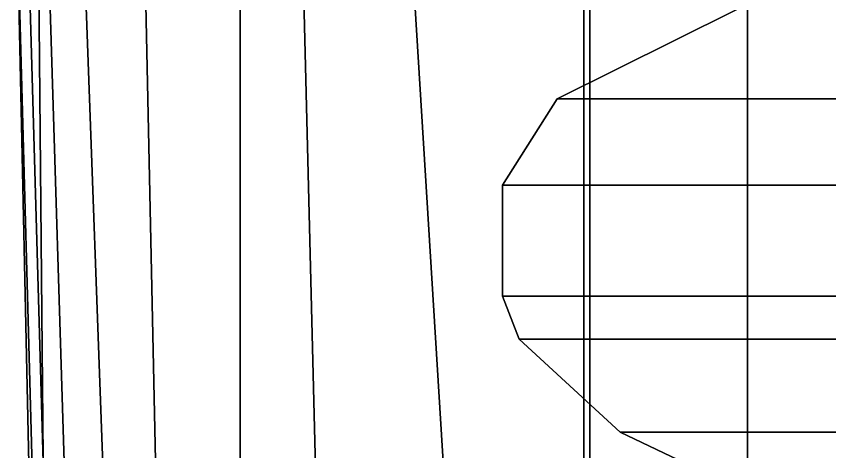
# Model space of a CAD drawing. Header units: millimetres. Extents: x -6 to 6, y -93 to 86.
# Drawn here: x -6.377 to -1.465, y -3.809 to -1.181 of the extents above; entities that cross this region are included whole.
import ezdxf

# ---------------------------------------------------------------- set-up
doc = ezdxf.new("R2010")
doc.units = ezdxf.units.MM
doc.layers.add('railings', color=6, linetype='Continuous')

msp = doc.modelspace()

# ---------------------------------------------------------------- linework, layer by layer
for points in [[(-2.95, 13.24, 6.2), (-2.95, 13.24, 4.01), (-2.95, -4.23, 3.33), (-2.95, -4.23, 5.58)], [(2.95, -4.23, 5.58), (2.95, 13.24, 6.2), (-2.95, 13.24, 6.2), (-2.95, -4.23, 5.58)], [(-6.2474, -0.349, 3.5468), (-6.3768, -0.349, 1.9112), (-6.2837, -4.7166, 1.9112), (-6.206, -4.7166, 3.4019)], [(-6.3768, -0.349, 1.9112), (-6.3768, -0.349, 0.9226), (-6.2578, -4.7166, 0.9226), (-6.2837, -4.7166, 1.9112)], [(-6.3768, -0.349, 0.9226), (-6.3147, -0.349, 0.0582), (-6.1905, -4.7166, 0.0582), (-6.2578, -4.7166, 0.9226)], [(-6.3147, -0.349, 0.0582), (-6.1957, -0.349, -0.7544), (-6.0611, -4.7166, -0.7544), (-6.1905, -4.7166, 0.0582)], [(6.2474, -0.349, 3.5468), (-6.2474, -0.349, 3.5468), (-6.206, -4.7166, 3.4019), (6.206, -4.7166, 3.4019)], [(-6.1957, -0.349, -0.7544), (-5.9835, -0.349, -1.4325), (-5.823, -4.7166, -1.4325), (-6.0611, -4.7166, -0.7544)], [(-5.9835, -0.349, -1.4325), (-5.6108, -0.349, -2.1105), (-5.5176, -4.7166, -2.0225), (-5.823, -4.7166, -1.4325)], [(-5.6108, -0.349, -2.1105), (-5.0259, -0.349, -2.7886), (-5.0259, -4.7166, -2.5764), (-5.5176, -4.7166, -2.0225)], [(-5.0259, -0.349, -2.7886), (-4.6584, -0.349, -3.0267), (-4.5497, -4.7166, -2.9749), (-5.0259, -4.7166, -2.5764)], [(-4.6584, -0.349, -3.0267), (-4.0166, -0.349, -3.3579), (-3.7474, -4.7166, -3.3579), (-4.5497, -4.7166, -2.9749)], [(-4.0166, -0.349, -3.3579), (-2.9141, -0.349, -3.6633), (-2.9141, -4.7166, -3.5753), (-3.7474, -4.7166, -3.3579)], [(-2.9141, -0.349, -3.6633), (-1.9617, -0.349, -3.829), (-1.9617, -4.7166, -3.7824), (-2.9141, -4.7166, -3.5753)], [(0, -4.7166, -3.9739), (-1.9617, -4.7166, -3.7824), (-1.9617, -0.349, -3.829), (0, -0.349, -3.9739)], [(3.11, -1.68, 9.04), (0.6, -0.43, 9.04), (-0.6, -0.43, 9.04), (-3.11, -1.68, 9.04)], [(-3.11, -1.68, 9.04), (-0.6, -0.43, 9.04), (0.6, -0.43, 9.04), (3.11, -1.68, 9.04)], [(-3.44, -2.2, 9.04), (-3.11, -1.68, 9.04), (3.11, -1.68, 9.04), (3.44, -2.2, 9.04)], [(3.44, -2.2, 9.04), (3.11, -1.68, 9.04), (-3.11, -1.68, 9.04), (-3.44, -2.2, 9.04)], [(3.44, -2.87, 9.04), (3.44, -2.2, 9.04), (-3.44, -2.2, 9.04), (-3.44, -2.87, 9.04)], [(-3.44, -2.87, 9.04), (-3.44, -2.2, 9.04), (3.44, -2.2, 9.04), (3.44, -2.87, 9.04)], [(-3.34, -3.13, 9.04), (-3.44, -2.87, 9.04), (3.44, -2.87, 9.04), (3.34, -3.13, 9.04)], [(3.34, -3.13, 9.04), (3.44, -2.87, 9.04), (-3.44, -2.87, 9.04), (-3.34, -3.13, 9.04)], [(2.73, -3.69, 9.04), (3.34, -3.13, 9.04), (-3.34, -3.13, 9.04), (-2.73, -3.69, 9.04)], [(-2.73, -3.69, 9.04), (-3.34, -3.13, 9.04), (3.34, -3.13, 9.04), (2.73, -3.69, 9.04)], [(-1.24, -4.4, 9.04), (-2.73, -3.69, 9.04), (2.73, -3.69, 9.04), (1.24, -4.4, 9.04)], [(1.24, -4.4, 9.04), (2.73, -3.69, 9.04), (-2.73, -3.69, 9.04), (-1.24, -4.4, 9.04)]]:
    msp.add_3dface(points)
at = {"layer": 'railings'}
for points in [[(-3.11, -1.68, 9.04), (-0.6, -0.43, 9.04), (-0.6, -0.43, 10.04), (-3.11, -1.68, 10.04)], [(-3.11, -1.68, 10.04), (-0.6, -0.43, 10.04), (-0.6, -0.43, 9.04), (-3.11, -1.68, 9.04)], [(-3.44, -2.2, 10.04), (-3.11, -1.68, 10.04), (-3.11, -1.68, 9.04), (-3.44, -2.2, 9.04)], [(-3.44, -2.2, 9.04), (-3.11, -1.68, 9.04), (-3.11, -1.68, 10.04), (-3.44, -2.2, 10.04)], [(-3.44, -2.87, 9.04), (-3.44, -2.2, 9.04), (-3.44, -2.2, 10.04), (-3.44, -2.87, 10.04)], [(-3.44, -2.87, 10.04), (-3.44, -2.2, 10.04), (-3.44, -2.2, 9.04), (-3.44, -2.87, 9.04)], [(-3.34, -3.13, 10.04), (-3.44, -2.87, 10.04), (-3.44, -2.87, 9.04), (-3.34, -3.13, 9.04)], [(-3.34, -3.13, 9.04), (-3.44, -2.87, 9.04), (-3.44, -2.87, 10.04), (-3.34, -3.13, 10.04)], [(-2.73, -3.69, 9.04), (-3.34, -3.13, 9.04), (-3.34, -3.13, 10.04), (-2.73, -3.69, 10.04)], [(-2.73, -3.69, 10.04), (-3.34, -3.13, 10.04), (-3.34, -3.13, 9.04), (-2.73, -3.69, 9.04)], [(-1.24, -4.4, 10.04), (-2.73, -3.69, 10.04), (-2.73, -3.69, 9.04), (-1.24, -4.4, 9.04)], [(-1.24, -4.4, 9.04), (-2.73, -3.69, 9.04), (-2.73, -3.69, 10.04), (-1.24, -4.4, 10.04)]]:
    msp.add_3dface(points, dxfattribs=at)

doc.saveas('drawing.dxf')
